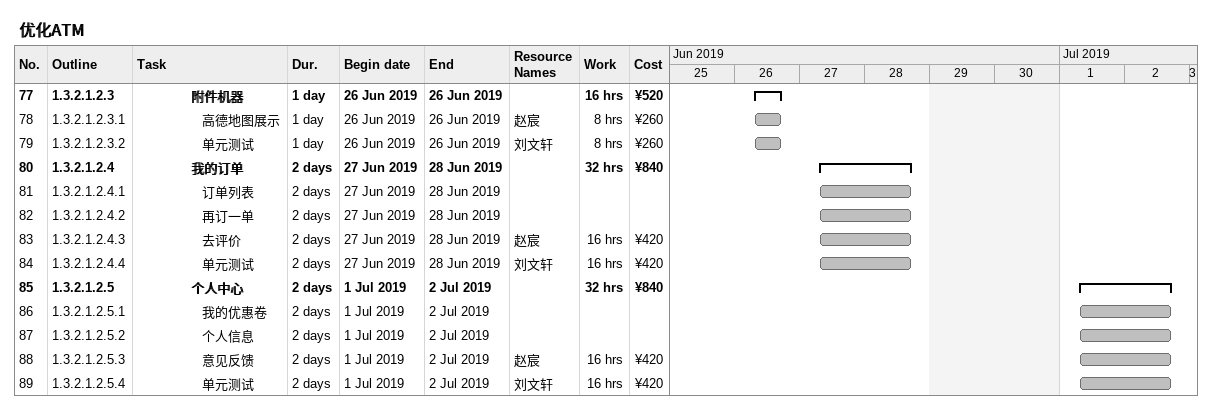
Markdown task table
优化ATM

| ID | WBS | Task | Duration | Start | Finish | Resources | Work (h) | Cost (¥) |
|---|---|---|---|---|---|---|---|---|
| 77 | 1.3.2.1.2.3 | **附件机器** | 1d | 2019-06-26 | 2019-06-26 |  | 16 | 520 |
| 78 | 1.3.2.1.2.3.1 | 高德地图展示 | 1d | 2019-06-26 | 2019-06-26 | 赵宸 | 8 | 260 |
| 79 | 1.3.2.1.2.3.2 | 单元测试 | 1d | 2019-06-26 | 2019-06-26 | 刘文轩 | 8 | 260 |
| 80 | 1.3.2.1.2.4 | **我的订单** | 2d | 2019-06-27 | 2019-06-28 |  | 32 | 840 |
| 81 | 1.3.2.1.2.4.1 | 订单列表 | 2d | 2019-06-27 | 2019-06-28 |  |  |  |
| 82 | 1.3.2.1.2.4.2 | 再订一单 | 2d | 2019-06-27 | 2019-06-28 |  |  |  |
| 83 | 1.3.2.1.2.4.3 | 去评价 | 2d | 2019-06-27 | 2019-06-28 | 赵宸 | 16 | 420 |
| 84 | 1.3.2.1.2.4.4 | 单元测试 | 2d | 2019-06-27 | 2019-06-28 | 刘文轩 | 16 | 420 |
| 85 | 1.3.2.1.2.5 | **个人中心** | 2d | 2019-07-01 | 2019-07-02 |  | 32 | 840 |
| 86 | 1.3.2.1.2.5.1 | 我的优惠卷 | 2d | 2019-07-01 | 2019-07-02 |  |  |  |
| 87 | 1.3.2.1.2.5.2 | 个人信息 | 2d | 2019-07-01 | 2019-07-02 |  |  |  |
| 88 | 1.3.2.1.2.5.3 | 意见反馈 | 2d | 2019-07-01 | 2019-07-02 | 赵宸 | 16 | 420 |
| 89 | 1.3.2.1.2.5.4 | 单元测试 | 2d | 2019-07-01 | 2019-07-02 | 刘文轩 | 16 | 420 |
